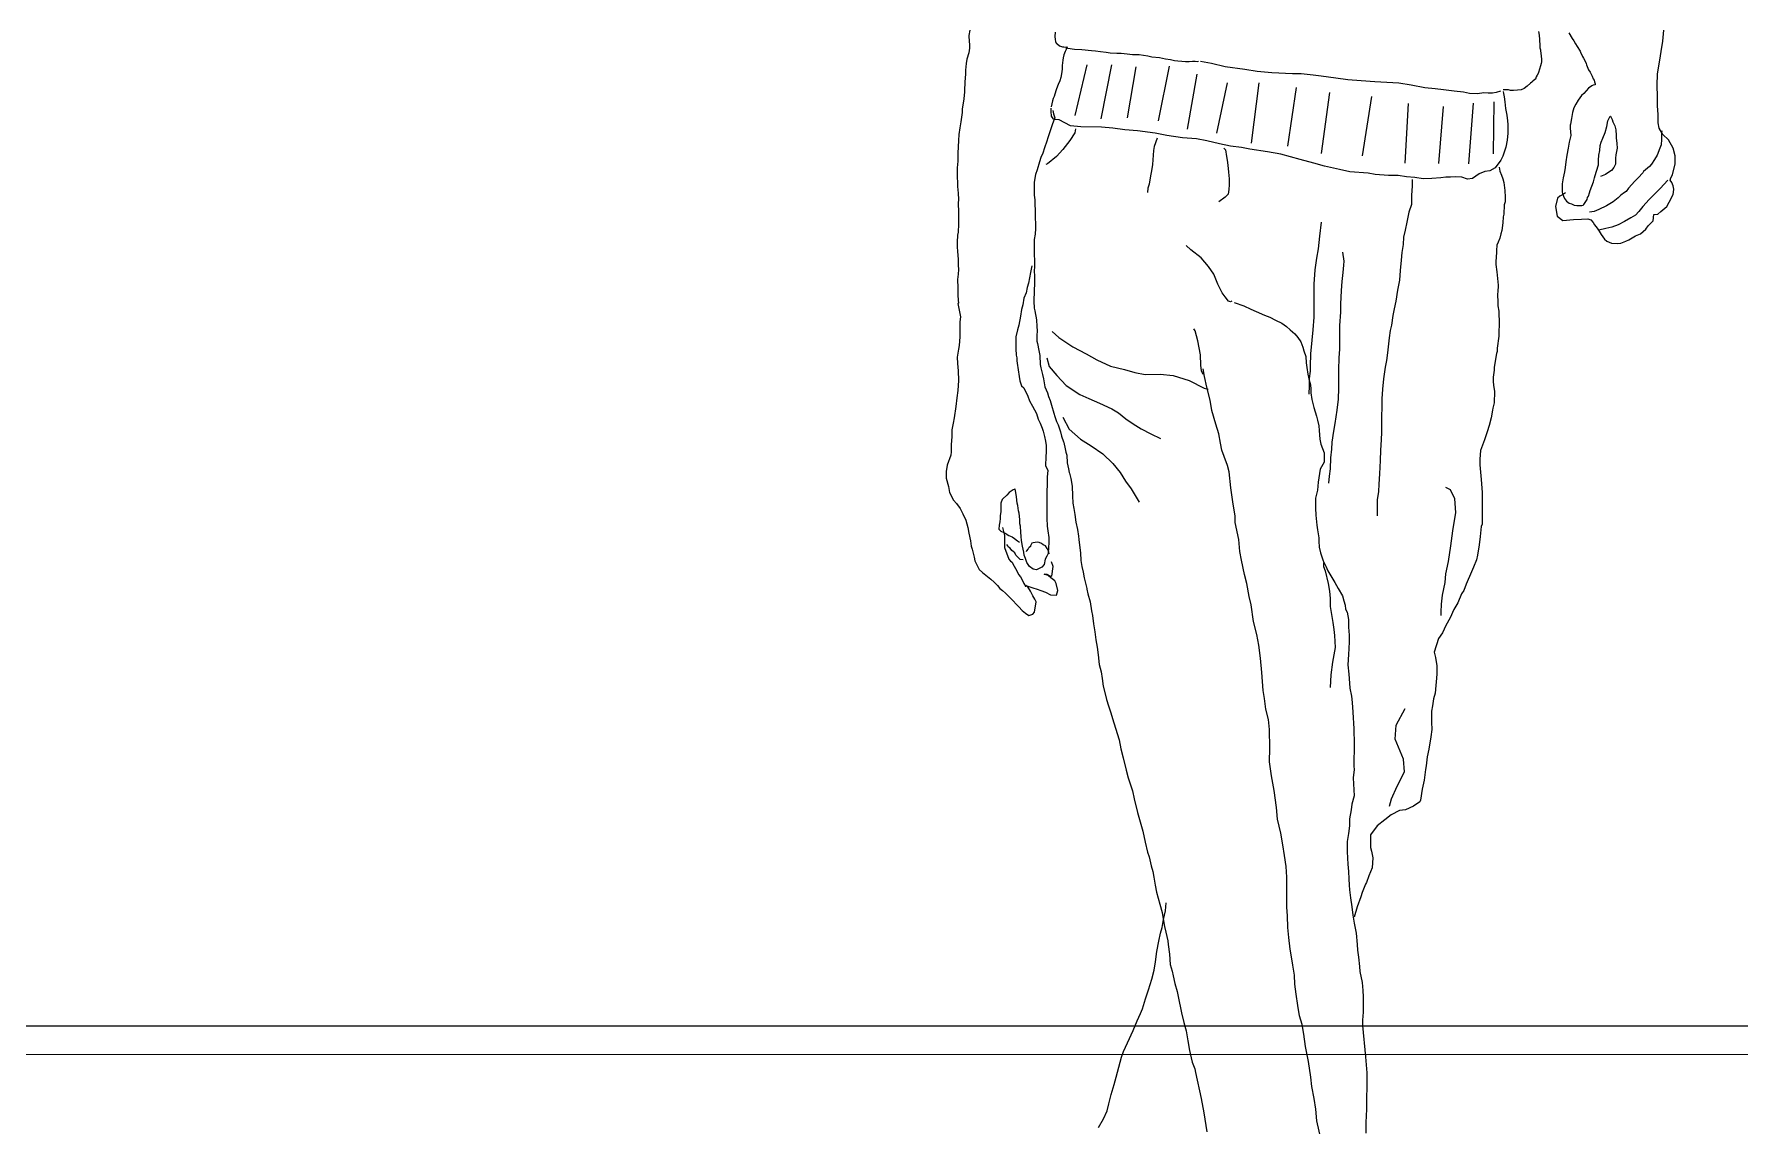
# Model space of a CAD drawing. Header units: centimetres. Extents: x 77721 to 213373, y -51694 to -17847.
# Drawn here: x 110660.9 to 110781.8, y -18860.1 to -18782.7 of the extents above; entities that cross this region are included whole.
import ezdxf

# ---------------------------------------------------------------- set-up
doc = ezdxf.new("R2010")
doc.units = ezdxf.units.CM
doc.header["$LTSCALE"] = 5
doc.header["$MEASUREMENT"] = 0
doc.layers.add('A-FURN', color=25, linetype='Continuous', lineweight=15, true_color=0xa46651)
doc.layers.add('KOTI', color=4, linetype='Continuous')

# ---------------------------------------------------------------- blocks, each defined once
blk = doc.blocks.new('PEOPLE11')
at = {"linetype": 'Continuous'}
for points in [[(0.09572, 0.60795), (0.09708, 0.60575), (0.09771, 0.60471), (0.09844, 0.60356), (0.09917, 0.60251), (0.10032, 0.60063), (0.10053, 0.60022), (0.10126, 0.59844), (0.10168, 0.59771), (0.1022, 0.59677), (0.10272, 0.59562), (0.10293, 0.59499), (0.10376, 0.59301), (0.10439, 0.59207), (0.10523, 0.5904), (0.10564, 0.58935), (0.10596, 0.58883), (0.10617, 0.5881), (0.10638, 0.58737), (0.10638, 0.58695), (0.10554, 0.58674), (0.10512, 0.58653), (0.10366, 0.58559), (0.10178, 0.5835), (0.10084, 0.58256), (0.09948, 0.58068), (0.09854, 0.57912), (0.09781, 0.57766), (0.09729, 0.57578), (0.09687, 0.57327), (0.09645, 0.57108), (0.09635, 0.57066), (0.09635, 0.5694), (0.09656, 0.56638), (0.09593, 0.56376), (0.09572, 0.56293), (0.09551, 0.56126), (0.09489, 0.55844), (0.09457, 0.55583), (0.09426, 0.55353), (0.09395, 0.55175), (0.09342, 0.54935), (0.09311, 0.54684), (0.09311, 0.54361), (0.09322, 0.54287), (0.09395, 0.54089), (0.09478, 0.53984), (0.09583, 0.53911), (0.09677, 0.5388), (0.09792, 0.53828), (0.09896, 0.53817), (0.0998, 0.53807), (0.10053, 0.53807), (0.10105, 0.53817), (0.10157, 0.53828), (0.10178, 0.53849), (0.10241, 0.53932), (0.10314, 0.54058), (0.10335, 0.54131), (0.10376, 0.54193), (0.10418, 0.54329), (0.10439, 0.54413), (0.10439, 0.54413), (0.10512, 0.5459), (0.10575, 0.54768), (0.10617, 0.54935), (0.10679, 0.55154), (0.1069, 0.55196), (0.10773, 0.55457), (0.10773, 0.55645), (0.10784, 0.55844), (0.10826, 0.56042), (0.10847, 0.56241), (0.10888, 0.56376), (0.10951, 0.56533), (0.11045, 0.56763), (0.11108, 0.57003), (0.1116, 0.57233), (0.11243, 0.57431), (0.11264, 0.57431), (0.11327, 0.57285), (0.11358, 0.57202), (0.11442, 0.57034), (0.11473, 0.56878), (0.11494, 0.56648), (0.11494, 0.56544), (0.11515, 0.56314), (0.11525, 0.56126), (0.11484, 0.55865), (0.11473, 0.55833), (0.11463, 0.5575), (0.11463, 0.55489), (0.1139, 0.55342), (0.11296, 0.55227), (0.1116, 0.55133), (0.11055, 0.55071), (0.10857, 0.54987)], [(0.09436, 0.54319), (0.09353, 0.54267), (0.09217, 0.54183), (0.09113, 0.5411), (0.09029, 0.53776), (0.09102, 0.53379), (0.09332, 0.53201), (0.0976, 0.53243), (0.10084, 0.53253), (0.10345, 0.53274), (0.1046, 0.53232), (0.10554, 0.53128), (0.10617, 0.53034), (0.10721, 0.52898), (0.10805, 0.52773), (0.10888, 0.52637), (0.11024, 0.52449), (0.11118, 0.52366), (0.11296, 0.52292), (0.11546, 0.52272), (0.11682, 0.52282), (0.11881, 0.52366), (0.12006, 0.52418), (0.12277, 0.52585), (0.12476, 0.52658), (0.12685, 0.52856), (0.12789, 0.52992), (0.12988, 0.53191), (0.13019, 0.53452), (0.13176, 0.53462), (0.13301, 0.53567), (0.13541, 0.53776), (0.13635, 0.53943), (0.13802, 0.54256), (0.13813, 0.5435), (0.13823, 0.54465), (0.13792, 0.54611), (0.1374, 0.54737), (0.13677, 0.54841), (0.13708, 0.54925), (0.13771, 0.5505), (0.13876, 0.55499), (0.13876, 0.55823), (0.13792, 0.56136), (0.13604, 0.5647), (0.13374, 0.5669), (0.13228, 0.5694), (0.13197, 0.5716), (0.13197, 0.57494), (0.13165, 0.57839), (0.13165, 0.58225), (0.13144, 0.58664), (0.13165, 0.59134), (0.13259, 0.59687), (0.13312, 0.60043), (0.13374, 0.6046), (0.13426, 0.60909)], [(0.0835, 0.60847), (0.08371, 0.60701), (0.08392, 0.60533), (0.08402, 0.60272), (0.08402, 0.6021), (0.08402, 0.60189), (0.08423, 0.60105), (0.08434, 0.60063), (0.08444, 0.5999), (0.08444, 0.59949), (0.08455, 0.59875), (0.08455, 0.59823), (0.08465, 0.59761), (0.08465, 0.59656), (0.08465, 0.59625), (0.08455, 0.59552), (0.08423, 0.59458), (0.0835, 0.59197), (0.0835, 0.59176), (0.08298, 0.59092), (0.08256, 0.59019), (0.08225, 0.58925), (0.08193, 0.58915), (0.0812, 0.58841), (0.08079, 0.588), (0.08026, 0.58758), (0.07891, 0.58643), (0.07765, 0.58549), (0.0764, 0.58486), (0.07504, 0.58476), (0.07337, 0.58465), (0.07212, 0.58465), (0.07128, 0.58486), (0.07013, 0.58497), (0.06919, 0.58497)], [(-0.14671, 0.60909), (-0.14712, 0.6069), (-0.14691, 0.60439), (-0.14681, 0.60345), (-0.14681, 0.60178), (-0.14702, 0.5999), (-0.14785, 0.59729), (-0.14817, 0.59552), (-0.14838, 0.59291), (-0.14848, 0.59134), (-0.14869, 0.588), (-0.14869, 0.58727), (-0.14879, 0.58549), (-0.1489, 0.58413), (-0.14911, 0.58131), (-0.14984, 0.57703), (-0.14984, 0.57578), (-0.15026, 0.57191), (-0.15067, 0.56951), (-0.15109, 0.5669), (-0.15109, 0.56679), (-0.1513, 0.56439), (-0.15141, 0.56188), (-0.15151, 0.55927), (-0.15151, 0.55812), (-0.15151, 0.55603), (-0.15182, 0.55332), (-0.15182, 0.55008), (-0.15161, 0.54684), (-0.15161, 0.5458), (-0.15141, 0.54308), (-0.1513, 0.54058), (-0.15141, 0.53911), (-0.1513, 0.53535), (-0.1512, 0.5342), (-0.1512, 0.53055), (-0.15141, 0.52731), (-0.15161, 0.52606), (-0.15182, 0.52324), (-0.15182, 0.52136), (-0.15182, 0.52136), (-0.15161, 0.51948), (-0.15141, 0.51634), (-0.15141, 0.51394), (-0.1513, 0.51217), (-0.15141, 0.51029), (-0.15161, 0.5082), (-0.15161, 0.50757), (-0.15151, 0.50527), (-0.15151, 0.50308), (-0.15151, 0.50183), (-0.15141, 0.49984), (-0.1513, 0.49859), (-0.15151, 0.49848), (-0.15047, 0.49305), (-0.15067, 0.49096), (-0.15078, 0.48814), (-0.15078, 0.4871), (-0.15078, 0.48501), (-0.15099, 0.48146), (-0.1513, 0.48), (-0.15182, 0.47676), (-0.15172, 0.47415), (-0.15141, 0.47122), (-0.1513, 0.46725), (-0.15151, 0.46318), (-0.15193, 0.46025), (-0.15235, 0.4567), (-0.15297, 0.45211), (-0.15339, 0.45002), (-0.15402, 0.4473), (-0.15402, 0.44448), (-0.15423, 0.44135), (-0.15423, 0.43842), (-0.15433, 0.43707), (-0.1559, 0.43299), (-0.15621, 0.43049), (-0.15621, 0.42777), (-0.15527, 0.42432), (-0.15496, 0.42192), (-0.15329, 0.41889), (-0.15203, 0.41743), (-0.15057, 0.41545), (-0.14953, 0.41325), (-0.14827, 0.41075), (-0.14744, 0.40782), (-0.14702, 0.40552), (-0.14639, 0.40239), (-0.14608, 0.4002), (-0.14577, 0.39905), (-0.14493, 0.3957), (-0.14462, 0.39435), (-0.14378, 0.39268), (-0.14294, 0.3908), (-0.14159, 0.38954), (-0.14023, 0.3885), (-0.13814, 0.38683), (-0.13678, 0.38568), (-0.13542, 0.38432), (-0.13448, 0.38307), (-0.13344, 0.38223), (-0.13229, 0.38119), (-0.13093, 0.37983), (-0.12916, 0.37816), (-0.1279, 0.3768), (-0.12686, 0.37565), (-0.1255, 0.37419), (-0.12414, 0.37314), (-0.12279, 0.3722), (-0.12122, 0.37273), (-0.12049, 0.37346), (-0.11986, 0.37763), (-0.12038, 0.37878), (-0.12122, 0.38014), (-0.12206, 0.38202), (-0.1232, 0.3838), (-0.12404, 0.38432), (-0.12112, 0.38338), (-0.11944, 0.38275), (-0.11788, 0.38223), (-0.116, 0.3816), (-0.11401, 0.38056), (-0.11161, 0.38035), (-0.11109, 0.38233), (-0.11171, 0.38516), (-0.11234, 0.3862), (-0.11391, 0.38735), (-0.11495, 0.38829), (-0.11662, 0.38892), (-0.11558, 0.38892), (-0.11433, 0.38818), (-0.11349, 0.38808), (-0.11297, 0.39194), (-0.11359, 0.39393)], [(-0.11214, 0.60826), (-0.11227, 0.60646), (-0.1122, 0.60532), (-0.11205, 0.60451), (-0.1117, 0.60382), (-0.11151, 0.60366), (-0.11041, 0.60278), (-0.10919, 0.60233), (-0.10868, 0.60231), (-0.10765, 0.60222), (-0.10724, 0.60229), (-0.10765, 0.60127), (-0.10806, 0.60046), (-0.10862, 0.59909), (-0.10887, 0.59791), (-0.109, 0.59695), (-0.10922, 0.59581), (-0.10925, 0.59473), (-0.10931, 0.59324), (-0.10941, 0.5923), (-0.10969, 0.59064), (-0.10985, 0.58987), (-0.11026, 0.58859), (-0.11088, 0.58701), (-0.11161, 0.58539), (-0.11192, 0.58452), (-0.11261, 0.58226), (-0.11289, 0.58143), (-0.11318, 0.58045), (-0.11352, 0.57927), (-0.11377, 0.5781)], [(-0.05411, 0.59637), (-0.05468, 0.59631), (-0.05543, 0.59635), (-0.0565, 0.59633), (-0.05788, 0.59631), (-0.05936, 0.59631), (-0.06086, 0.59641), (-0.06256, 0.59654), (-0.06379, 0.59672), (-0.06551, 0.5971), (-0.06746, 0.59739), (-0.06991, 0.59782), (-0.07302, 0.59818), (-0.07463, 0.59851), (-0.07808, 0.59905), (-0.07915, 0.59913), (-0.08078, 0.59915), (-0.08305, 0.59934), (-0.0854, 0.59959), (-0.08713, 0.59965), (-0.08986, 0.59982), (-0.09147, 0.6), (-0.09379, 0.60034), (-0.09577, 0.60058), (-0.09741, 0.60075), (-0.10136, 0.6011), (-0.10429, 0.60131), (-0.10702, 0.60168), (-0.10777, 0.60179)], [(-0.09938, 0.59504), (-0.1042, 0.57448)], [(-0.08939, 0.59501), (-0.09366, 0.57321)], [(-0.07943, 0.59421), (-0.08296, 0.57355)], [(-0.06607, 0.59449), (-0.0705, 0.57238)], [(0.06815, 0.58434), (0.06637, 0.58382), (0.06481, 0.58361), (0.06313, 0.58361), (0.06136, 0.58371), (0.05875, 0.5833), (0.05551, 0.5835), (0.05311, 0.58403), (0.04935, 0.58444), (0.04506, 0.58497), (0.04162, 0.58538), (0.03744, 0.5857), (0.0319, 0.58685), (0.02689, 0.58758), (0.02209, 0.58789), (0.01718, 0.58821), (0.01174, 0.58862), (0.00631, 0.58894), (0.0014, 0.58967), (-0.00455, 0.5905), (-0.00779, 0.59092), (-0.01259, 0.59134), (-0.01614, 0.59144), (-0.02439, 0.59186), (-0.03045, 0.59228), (-0.03536, 0.59311), (-0.0433, 0.59416), (-0.04884, 0.59552), (-0.05333, 0.59635)], [(-0.05475, 0.59123), (-0.05878, 0.56902)], [(-0.04256, 0.58779), (-0.04679, 0.56741)], [(-0.0297, 0.58776), (-0.03288, 0.56335)], [(0.06919, 0.58424), (0.0693, 0.5834), (0.06961, 0.58204), (0.06982, 0.58006), (0.07013, 0.57734), (0.07065, 0.57473), (0.07097, 0.57243), (0.07107, 0.57087), (0.07107, 0.56732), (0.07086, 0.5646), (0.07024, 0.56167), (0.06909, 0.55802), (0.06825, 0.55645), (0.06595, 0.55332), (0.06376, 0.55217), (0.06178, 0.55186), (0.05948, 0.55092), (0.05676, 0.54904), (0.05478, 0.54872), (0.05248, 0.54956), (0.05008, 0.54977), (0.04788, 0.54956), (0.046, 0.54956), (0.04392, 0.54935), (0.04026, 0.54904), (0.03681, 0.54893), (0.03337, 0.54945), (0.03002, 0.54966), (0.02668, 0.55019), (0.02271, 0.55029), (0.01739, 0.55071), (0.01456, 0.55113), (0.00715, 0.55175), (0.00287, 0.55269), (-0.00309, 0.55405), (-0.00747, 0.5552), (-0.01301, 0.55677), (-0.02084, 0.55885), (-0.02617, 0.55979), (-0.03338, 0.56094), (-0.03672, 0.56157), (-0.04121, 0.56209), (-0.0456, 0.56303), (-0.05072, 0.56429), (-0.05489, 0.56502), (-0.06064, 0.56554), (-0.06701, 0.56648), (-0.07161, 0.56732), (-0.07881, 0.56836), (-0.08393, 0.56878), (-0.08884, 0.5694), (-0.09333, 0.56982), (-0.10169, 0.56993), (-0.10597, 0.57034), (-0.11046, 0.57275), (-0.11265, 0.57285), (-0.11276, 0.57285), (-0.11297, 0.57337), (-0.11359, 0.57431), (-0.1138, 0.57609), (-0.1138, 0.57745)], [(-0.01454, 0.58592), (-0.01814, 0.56218)], [(-0.00117, 0.5839), (-0.00451, 0.5591)], [(0.01587, 0.58219), (0.01211, 0.55825)], [(0.06537, 0.5801), (0.06509, 0.559)], [(-0.11307, 0.57651), (-0.11276, 0.57515), (-0.11224, 0.57358), (-0.11255, 0.57285), (-0.11318, 0.57118), (-0.11412, 0.56826), (-0.11506, 0.56544), (-0.11558, 0.56408), (-0.11641, 0.56147), (-0.11715, 0.55927), (-0.11798, 0.5575), (-0.1185, 0.55583), (-0.11944, 0.55248), (-0.12007, 0.55071), (-0.12038, 0.54914), (-0.12059, 0.54747), (-0.1207, 0.54569), (-0.1207, 0.54496), (-0.12059, 0.54225), (-0.12038, 0.54037), (-0.12038, 0.53807), (-0.12028, 0.53661), (-0.12017, 0.53494), (-0.12017, 0.53295), (-0.12007, 0.53086), (-0.12007, 0.52877), (-0.12028, 0.52648), (-0.12059, 0.52439), (-0.12059, 0.52261), (-0.12059, 0.52073), (-0.12059, 0.51948), (-0.12059, 0.51801), (-0.12049, 0.51613), (-0.12049, 0.51352), (-0.12059, 0.51133), (-0.12059, 0.51081), (-0.12049, 0.51029), (-0.12049, 0.50663), (-0.12059, 0.5035), (-0.1208, 0.49932), (-0.1207, 0.4965), (-0.12038, 0.49545), (-0.11965, 0.4918), (-0.11955, 0.48919), (-0.11944, 0.48741), (-0.11955, 0.48543), (-0.11955, 0.48323), (-0.11923, 0.48229), (-0.11871, 0.47937), (-0.1184, 0.47738), (-0.11819, 0.47373), (-0.11798, 0.47237), (-0.11725, 0.46976), (-0.11683, 0.46788), (-0.11631, 0.46475), (-0.11527, 0.46224), (-0.11485, 0.46078), (-0.11422, 0.45911), (-0.11359, 0.45723), (-0.11265, 0.45409), (-0.11224, 0.45273), (-0.11161, 0.45064), (-0.11098, 0.44939), (-0.11004, 0.44647), (-0.10952, 0.44469), (-0.10879, 0.4425), (-0.10869, 0.44218), (-0.10806, 0.43968), (-0.10785, 0.43822), (-0.10743, 0.43707), (-0.10722, 0.43393), (-0.10681, 0.43153), (-0.10649, 0.43007), (-0.10628, 0.42976), (-0.10576, 0.42767), (-0.10524, 0.42453), (-0.10513, 0.42056), (-0.10493, 0.41764), (-0.10461, 0.41545), (-0.10419, 0.41304), (-0.10378, 0.40991), (-0.10315, 0.40699), (-0.10273, 0.40427), (-0.10263, 0.40291), (-0.10231, 0.40061), (-0.1019, 0.39748), (-0.10179, 0.39445), (-0.10137, 0.39194), (-0.10085, 0.38975), (-0.10043, 0.38745), (-0.09991, 0.38526), (-0.09939, 0.38307), (-0.09929, 0.38275), (-0.09897, 0.38087), (-0.09803, 0.37763), (-0.0974, 0.37408), (-0.09699, 0.3722), (-0.09657, 0.36876), (-0.09615, 0.36552), (-0.09573, 0.36228), (-0.09521, 0.35936), (-0.09469, 0.35622), (-0.09427, 0.35236), (-0.09354, 0.34933), (-0.09312, 0.34661), (-0.0927, 0.34358), (-0.09166, 0.33941), (-0.09135, 0.33815), (-0.09062, 0.33565), (-0.08957, 0.33272), (-0.08894, 0.33053), (-0.08769, 0.32656), (-0.08623, 0.32186), (-0.0855, 0.3182), (-0.08456, 0.31455), (-0.08341, 0.30953), (-0.08257, 0.3064), (-0.0809, 0.30118), (-0.08017, 0.29794), (-0.07881, 0.2924), (-0.07746, 0.2877), (-0.07672, 0.28488), (-0.07578, 0.28039), (-0.07484, 0.27642), (-0.07411, 0.27444), (-0.07328, 0.27089), (-0.07265, 0.26848), (-0.07223, 0.26629), (-0.07171, 0.26295), (-0.07119, 0.26013), (-0.06983, 0.25532), (-0.06889, 0.25188), (-0.06816, 0.2477), (-0.06785, 0.24634), (-0.06732, 0.24404), (-0.06659, 0.24049), (-0.06638, 0.23893), (-0.06586, 0.23506), (-0.06555, 0.23088), (-0.06482, 0.22817), (-0.0644, 0.22629), (-0.06367, 0.22326), (-0.06283, 0.21992), (-0.06231, 0.21793), (-0.06095, 0.21135), (-0.06001, 0.20749), (-0.05918, 0.20404), (-0.05845, 0.19997), (-0.05782, 0.1961), (-0.05667, 0.1914), (-0.05563, 0.18869), (-0.05531, 0.18722), (-0.05301, 0.17667), (-0.05197, 0.17082), (-0.05072, 0.1632)], [(0.03076, 0.57942), (0.02939, 0.55524)], [(0.04495, 0.57813), (0.04299, 0.55516)], [(0.0571, 0.57955), (0.05514, 0.55503)], [(-0.10388, 0.56909), (-0.10419, 0.56752), (-0.10618, 0.56439), (-0.1091, 0.56073), (-0.11161, 0.55791), (-0.11527, 0.55499), (-0.11589, 0.55468)], [(0.13343, 0.56826), (0.13332, 0.56752), (0.13332, 0.56638), (0.13332, 0.56481), (0.13312, 0.56272), (0.13259, 0.56126), (0.13155, 0.55844), (0.1304, 0.55677), (0.12915, 0.55478), (0.12841, 0.55384), (0.12601, 0.55186), (0.1257, 0.55133), (0.12382, 0.54925), (0.12319, 0.54862), (0.12246, 0.54799), (0.11985, 0.54517), (0.11891, 0.54371), (0.11828, 0.5434), (0.11682, 0.54225), (0.11567, 0.5412), (0.11369, 0.53953), (0.11097, 0.53796), (0.10794, 0.5365), (0.10596, 0.53567), (0.10418, 0.53546)], [(-0.07087, 0.56533), (-0.07202, 0.56199), (-0.07234, 0.56032), (-0.07275, 0.55468), (-0.07307, 0.5529), (-0.07369, 0.54935), (-0.07411, 0.54674), (-0.07463, 0.54517), (-0.07484, 0.5434)], [(-0.04393, 0.56136), (-0.0432, 0.56063), (-0.04278, 0.55791), (-0.04257, 0.55645), (-0.04226, 0.55447), (-0.04194, 0.55154), (-0.04173, 0.54893), (-0.04173, 0.54643), (-0.04184, 0.54455), (-0.04215, 0.54267), (-0.0433, 0.54141), (-0.04591, 0.53953)], [(0.06752, 0.55363), (0.06783, 0.55196), (0.06846, 0.55039), (0.06898, 0.54883), (0.0694, 0.54747), (0.06982, 0.54413), (0.06992, 0.54152), (0.06992, 0.53964), (0.06961, 0.53838), (0.06951, 0.53462), (0.06919, 0.53347), (0.06898, 0.53107), (0.06857, 0.52804), (0.06825, 0.52658), (0.06783, 0.52491), (0.06721, 0.52324), (0.06658, 0.52209), (0.06648, 0.5199), (0.06648, 0.51916), (0.06616, 0.5153), (0.06616, 0.51425), (0.06658, 0.51123), (0.06669, 0.50987), (0.06689, 0.50861), (0.0671, 0.5059), (0.0671, 0.50548), (0.067, 0.50339), (0.06689, 0.50214), (0.06689, 0.50172), (0.067, 0.49942), (0.067, 0.49942), (0.067, 0.49754), (0.06742, 0.49535), (0.06742, 0.49368), (0.06752, 0.49169), (0.06752, 0.49013), (0.06742, 0.48678), (0.06742, 0.48522), (0.06679, 0.48041), (0.06669, 0.47895), (0.06648, 0.47822), (0.06606, 0.47592), (0.06554, 0.47258), (0.06554, 0.47227), (0.06554, 0.47143), (0.06512, 0.46861), (0.06512, 0.46851), (0.06512, 0.46683), (0.06533, 0.46537), (0.06564, 0.46276), (0.06554, 0.45827), (0.06501, 0.45608), (0.06491, 0.45524), (0.06428, 0.45211), (0.06355, 0.44908), (0.06272, 0.44647), (0.06157, 0.44323), (0.06, 0.43895), (0.05969, 0.4354), (0.05979, 0.4331), (0.06021, 0.42725), (0.06063, 0.42192), (0.06073, 0.41921), (0.06073, 0.41471), (0.06063, 0.41294), (0.06063, 0.41179), (0.06063, 0.40907), (0.06031, 0.40813), (0.0599, 0.40416), (0.05948, 0.40082), (0.05885, 0.39664), (0.05833, 0.39466), (0.05718, 0.39174), (0.05634, 0.38986), (0.05426, 0.38484), (0.05321, 0.38223), (0.05227, 0.38087), (0.05081, 0.37732), (0.04924, 0.37461), (0.04768, 0.37126), (0.046, 0.36813), (0.04465, 0.3651), (0.04298, 0.3628), (0.0413, 0.35737), (0.04183, 0.35518), (0.04235, 0.35173), (0.04235, 0.34839), (0.04172, 0.34066), (0.04099, 0.33847), (0.04057, 0.33554), (0.04016, 0.33345), (0.04016, 0.33345), (0.04016, 0.33147), (0.04016, 0.32896), (0.04026, 0.32604), (0.03984, 0.32301), (0.03911, 0.31799), (0.03848, 0.31497), (0.03807, 0.31131), (0.03775, 0.30985), (0.03723, 0.30556), (0.03639, 0.3018), (0.03577, 0.29742), (0.03545, 0.29679), (0.03295, 0.29502), (0.02961, 0.29345), (0.0272, 0.29324), (0.02386, 0.29146), (0.02125, 0.28948), (0.01812, 0.28697), (0.01551, 0.28342), (0.01551, 0.28165), (0.01551, 0.2783), (0.01582, 0.27674), (0.01613, 0.27538), (0.01645, 0.27402), (0.01613, 0.27005), (0.01477, 0.26681), (0.01383, 0.2641), (0.01342, 0.26347), (0.01216, 0.26002), (0.01154, 0.25835), (0.01007, 0.25418), (0.00882, 0.2501)], [(0.03232, 0.54862), (0.03232, 0.5459), (0.03211, 0.54235), (0.03201, 0.54026), (0.03201, 0.53849), (0.03096, 0.53546), (0.03023, 0.53138), (0.0295, 0.52815), (0.02887, 0.52522), (0.02867, 0.5223), (0.02814, 0.51906), (0.02783, 0.51593), (0.02752, 0.51175), (0.0272, 0.50788), (0.02637, 0.50381), (0.02574, 0.49942), (0.02511, 0.49629), (0.02449, 0.49357), (0.02397, 0.48971), (0.02344, 0.48752), (0.02303, 0.48449), (0.0224, 0.47853), (0.02198, 0.4753), (0.02146, 0.47268), (0.02073, 0.46788), (0.02031, 0.4637), (0.0201, 0.45984), (0.01989, 0.44939), (0.01989, 0.44636), (0.01979, 0.44323), (0.01947, 0.43905), (0.01937, 0.43487), (0.01906, 0.42955), (0.01885, 0.42537), (0.01874, 0.42234), (0.01822, 0.419), (0.01812, 0.41722), (0.01812, 0.41482), (0.01812, 0.41252)], [(0.13583, 0.54831), (0.13562, 0.5482), (0.13291, 0.54507), (0.13249, 0.54465), (0.13082, 0.54308), (0.12821, 0.54058), (0.1257, 0.53776), (0.12413, 0.53567), (0.12267, 0.5342), (0.12079, 0.53306), (0.11828, 0.53159), (0.11567, 0.53034), (0.11317, 0.5293), (0.11076, 0.52877), (0.10784, 0.52815)], [(-0.00935, 0.46172), (-0.00925, 0.46506), (-0.00925, 0.46809), (-0.00883, 0.47101), (-0.00883, 0.4731), (-0.00862, 0.47801), (-0.0081, 0.48355), (-0.00779, 0.48783), (-0.00737, 0.49284), (-0.00726, 0.49671), (-0.00726, 0.50078), (-0.00737, 0.50632), (-0.00695, 0.51206), (-0.00622, 0.51676), (-0.00559, 0.52052), (-0.00507, 0.52564), (-0.00434, 0.53138)], [(-0.04069, 0.49932), (-0.04121, 0.49911), (-0.04194, 0.49932), (-0.0433, 0.50109), (-0.04455, 0.50277), (-0.04633, 0.50621), (-0.0479, 0.51029), (-0.05009, 0.51342), (-0.05301, 0.51687), (-0.05719, 0.5201), (-0.05918, 0.52198)], [(0.00412, 0.51927), (0.00475, 0.51561), (0.00454, 0.51394), (0.00433, 0.51102), (0.00391, 0.50736), (0.0036, 0.50371), (0.00339, 0.49817), (0.00328, 0.49493), (0.00297, 0.4895), (0.00287, 0.48605), (0.00287, 0.47989), (0.00266, 0.47644), (0.00255, 0.47164), (0.00255, 0.46673), (0.00255, 0.46422), (0.00234, 0.45973), (0.00182, 0.45524), (0.00109, 0.44991), (0.00057, 0.44678), (-0.00016, 0.44229), (-0.00027, 0.43947), (-0.00068, 0.43592), (-0.00089, 0.43153), (-0.00121, 0.4285), (-0.00152, 0.42568)], [(-0.12153, 0.51373), (-0.12216, 0.51102), (-0.123, 0.50673), (-0.12341, 0.50485), (-0.12383, 0.50277), (-0.12477, 0.50057), (-0.12529, 0.49786), (-0.12571, 0.49598), (-0.12613, 0.49336), (-0.12686, 0.48971), (-0.12738, 0.48772), (-0.12811, 0.48501), (-0.12811, 0.48376), (-0.12811, 0.48062), (-0.12811, 0.4801), (-0.1279, 0.47759), (-0.1277, 0.47644), (-0.12759, 0.47519), (-0.12749, 0.47425), (-0.12676, 0.46892), (-0.12644, 0.46715), (-0.12571, 0.46516), (-0.12477, 0.46433), (-0.1232, 0.46088), (-0.12258, 0.459), (-0.12132, 0.45691), (-0.11976, 0.45388), (-0.11903, 0.45159), (-0.11819, 0.45002), (-0.11735, 0.44803), (-0.11694, 0.44678), (-0.11652, 0.44459), (-0.116, 0.44271), (-0.11579, 0.44093), (-0.11579, 0.43822), (-0.11589, 0.43654), (-0.116, 0.43268), (-0.11506, 0.43101), (-0.11537, 0.42808), (-0.11537, 0.42485), (-0.11558, 0.42265), (-0.11558, 0.42015), (-0.11558, 0.41774), (-0.11558, 0.41586), (-0.11558, 0.41315), (-0.11558, 0.41158), (-0.11537, 0.40834), (-0.11506, 0.40646), (-0.11474, 0.40375), (-0.11464, 0.40155), (-0.11485, 0.39967), (-0.11495, 0.39727), (-0.11547, 0.39612), (-0.11621, 0.39497), (-0.11662, 0.39278), (-0.11756, 0.39174), (-0.11965, 0.39069), (-0.12101, 0.3909), (-0.12247, 0.39194), (-0.1231, 0.39278), (-0.12362, 0.39362), (-0.12414, 0.39518), (-0.12467, 0.39654), (-0.12488, 0.39779), (-0.1254, 0.4002), (-0.12571, 0.40249), (-0.12592, 0.40416), (-0.12602, 0.40594), (-0.12623, 0.40834), (-0.12644, 0.40928), (-0.12644, 0.41106), (-0.12676, 0.41357), (-0.12696, 0.41451), (-0.12717, 0.41555), (-0.12728, 0.4167), (-0.12749, 0.41764), (-0.1278, 0.42015), (-0.12801, 0.42192), (-0.12832, 0.42328), (-0.12832, 0.42328), (-0.12853, 0.42328), (-0.12916, 0.42307), (-0.12999, 0.42244), (-0.13072, 0.42192), (-0.13166, 0.42088), (-0.13334, 0.41941), (-0.13365, 0.4191), (-0.13407, 0.41764), (-0.13417, 0.41576), (-0.13417, 0.41419), (-0.13438, 0.41252), (-0.13438, 0.41148), (-0.13448, 0.41012), (-0.1348, 0.40876), (-0.1349, 0.40709), (-0.13417, 0.40625), (-0.13292, 0.40573), (-0.1324, 0.40542), (-0.13083, 0.40458), (-0.12958, 0.40396), (-0.12864, 0.40333), (-0.12738, 0.40239), (-0.12655, 0.40187)], [(-0.03975, 0.4989), (-0.03578, 0.49754), (-0.03296, 0.49608), (-0.03077, 0.49524), (-0.02742, 0.49378), (-0.02523, 0.49284), (-0.02293, 0.49169), (-0.02043, 0.49044), (-0.01855, 0.48919), (-0.01698, 0.48772), (-0.0151, 0.48616), (-0.01395, 0.4847), (-0.0127, 0.48292), (-0.01186, 0.48083), (-0.01144, 0.47926), (-0.01071, 0.47697), (-0.0105, 0.47446), (-0.01029, 0.47258), (-0.00988, 0.46986), (-0.00946, 0.46798), (-0.00883, 0.46548), (-0.00873, 0.46381), (-0.00862, 0.46234), (-0.00831, 0.45952), (-0.00747, 0.45629), (-0.00632, 0.45284), (-0.00591, 0.45117), (-0.00538, 0.44887), (-0.00528, 0.44709), (-0.00497, 0.44354), (-0.00465, 0.44145), (-0.0033, 0.43801), (-0.0033, 0.43425), (-0.00486, 0.43143), (-0.0057, 0.4261), (-0.00601, 0.42286), (-0.00674, 0.41962), (-0.00674, 0.41555), (-0.00664, 0.41283), (-0.00622, 0.40866), (-0.00591, 0.40678), (-0.00538, 0.40364), (-0.00538, 0.40228), (-0.00528, 0.39978), (-0.00476, 0.39748), (-0.00371, 0.39435), (-0.00256, 0.39215), (-0.00173, 0.39017), (0.00026, 0.38693), (0.00109, 0.38547), (0.00245, 0.38307), (0.00412, 0.38014), (0.00475, 0.37805), (0.00527, 0.37628), (0.00537, 0.37471), (0.0061, 0.37346), (0.00652, 0.37053), (0.00663, 0.3674), (0.00684, 0.36416), (0.00684, 0.36155), (0.00673, 0.35883), (0.00663, 0.35633), (0.00631, 0.35215), (0.00673, 0.34839), (0.00694, 0.34473), (0.00715, 0.34275), (0.00778, 0.33951), (0.00809, 0.337), (0.0083, 0.33303), (0.00872, 0.32635), (0.00882, 0.32008), (0.00892, 0.31726), (0.00872, 0.31423), (0.00872, 0.3112), (0.00882, 0.30985), (0.0084, 0.3065), (0.00892, 0.29919), (0.00788, 0.29585), (0.00767, 0.29355), (0.00694, 0.2899), (0.00694, 0.28708), (0.00663, 0.28394), (0.0061, 0.28071), (0.006, 0.27872), (0.006, 0.27663), (0.00621, 0.27392), (0.00631, 0.27151), (0.00652, 0.26848), (0.00673, 0.26556), (0.00684, 0.26295), (0.00704, 0.26117), (0.00736, 0.25783), (0.00788, 0.25418), (0.0083, 0.25083), (0.00882, 0.2476), (0.00966, 0.24352), (0.01007, 0.23903), (0.01028, 0.23673), (0.0106, 0.23391), (0.01101, 0.23015), (0.01122, 0.22806), (0.01206, 0.22357), (0.01237, 0.22033), (0.01248, 0.21783), (0.01248, 0.21166), (0.01227, 0.20832), (0.01227, 0.20623), (0.01342, 0.19349), (0.01394, 0.18701), (0.01394, 0.18158), (0.01383, 0.17667), (0.01383, 0.17239), (0.01362, 0.16696), (0.01362, 0.16257)], [(-0.11339, 0.4871), (-0.11067, 0.4847), (-0.10493, 0.48094), (-0.0996, 0.47812), (-0.09532, 0.47561), (-0.08978, 0.4731), (-0.08404, 0.47174), (-0.07996, 0.47049), (-0.07578, 0.46976), (-0.06962, 0.46986), (-0.0644, 0.46934), (-0.05792, 0.46725), (-0.05186, 0.46422), (-0.05019, 0.4637)], [(-0.05218, 0.46976), (-0.05291, 0.47112), (-0.05322, 0.47352), (-0.05333, 0.4777), (-0.05437, 0.48334), (-0.05542, 0.48741), (-0.05604, 0.48814)], [(-0.11558, 0.47644), (-0.11453, 0.47289), (-0.11151, 0.46924), (-0.10775, 0.46527), (-0.10211, 0.46161), (-0.09855, 0.46005), (-0.09417, 0.45806), (-0.08926, 0.45576), (-0.08654, 0.4542), (-0.08351, 0.45179), (-0.08059, 0.4497), (-0.07735, 0.44772), (-0.07349, 0.44574), (-0.06952, 0.44375)], [(-0.00465, 0.16048), (-0.00622, 0.16769), (-0.00664, 0.17229), (-0.00726, 0.17667), (-0.00831, 0.18158), (-0.00873, 0.18534), (-0.00967, 0.19161), (-0.01082, 0.19777), (-0.01144, 0.20268), (-0.01217, 0.20665), (-0.01322, 0.2101), (-0.01395, 0.21428), (-0.01458, 0.21887), (-0.0152, 0.22294), (-0.01531, 0.2266), (-0.01593, 0.23067), (-0.01635, 0.23318), (-0.01708, 0.23705), (-0.01761, 0.24185), (-0.01792, 0.24582), (-0.01813, 0.25062), (-0.01834, 0.25407), (-0.01844, 0.25825), (-0.01834, 0.26243), (-0.01834, 0.26274), (-0.01834, 0.26629), (-0.01865, 0.27057), (-0.01928, 0.27507), (-0.02001, 0.27935), (-0.02084, 0.28405), (-0.0222, 0.28969), (-0.02262, 0.29439), (-0.02345, 0.30128), (-0.0246, 0.30724), (-0.02544, 0.31298), (-0.02523, 0.31841), (-0.02533, 0.32604), (-0.02575, 0.33001), (-0.0269, 0.33429), (-0.02742, 0.33857), (-0.02795, 0.34181), (-0.02847, 0.34902), (-0.02909, 0.35486), (-0.02972, 0.36009), (-0.03056, 0.36447), (-0.03192, 0.3697), (-0.03275, 0.37649), (-0.03359, 0.37983), (-0.03463, 0.38516), (-0.03557, 0.38871), (-0.03672, 0.39456), (-0.03735, 0.398), (-0.03787, 0.40291), (-0.03923, 0.40981), (-0.03933, 0.41252), (-0.04006, 0.41722), (-0.04111, 0.4238), (-0.04173, 0.43028), (-0.04236, 0.43289), (-0.04372, 0.43654), (-0.04466, 0.43905), (-0.04518, 0.44187), (-0.04591, 0.44574), (-0.04716, 0.4496), (-0.04873, 0.45514), (-0.04946, 0.45931), (-0.05072, 0.46454), (-0.05176, 0.46892), (-0.05218, 0.47195)], [(-0.109, 0.45242), (-0.10649, 0.44751), (-0.1019, 0.44354), (-0.09761, 0.44083), (-0.09281, 0.43759), (-0.08884, 0.43372), (-0.08581, 0.43007), (-0.08362, 0.42652), (-0.08142, 0.42338), (-0.07808, 0.41806)], [(0.04402, 0.3721), (0.04402, 0.37346), (0.04423, 0.3768), (0.04465, 0.38035), (0.04569, 0.38547), (0.046, 0.38902), (0.04705, 0.39403), (0.04799, 0.4003), (0.04882, 0.40636), (0.05008, 0.41388), (0.04966, 0.41941), (0.04788, 0.42307), (0.046, 0.42391)], [(-0.13344, 0.40782), (-0.13271, 0.40458), (-0.1326, 0.4026), (-0.1326, 0.40124), (-0.13271, 0.39967), (-0.13093, 0.39497), (-0.1302, 0.39414), (-0.12958, 0.39372), (-0.12926, 0.39309), (-0.1277, 0.39017), (-0.12696, 0.38881), (-0.12623, 0.38777), (-0.1254, 0.3863), (-0.12488, 0.38516), (-0.12414, 0.38401), (-0.12414, 0.3838), (-0.12414, 0.3838)], [(-0.12508, 0.39466), (-0.12634, 0.39487), (-0.12696, 0.3955), (-0.12801, 0.39664), (-0.12843, 0.39758), (-0.12916, 0.398), (-0.12968, 0.39842), (-0.13041, 0.39936), (-0.13104, 0.39988), (-0.13135, 0.4004), (-0.13177, 0.40093)], [(-0.11453, 0.39706), (-0.11474, 0.3979), (-0.11537, 0.39926), (-0.1161, 0.4004), (-0.11694, 0.40082), (-0.11767, 0.40124), (-0.11861, 0.40166), (-0.11934, 0.40187), (-0.12017, 0.40166), (-0.12101, 0.40155), (-0.12153, 0.40145), (-0.12185, 0.40093), (-0.12206, 0.4004), (-0.12206, 0.40009), (-0.12268, 0.39967), (-0.12289, 0.39946), (-0.1231, 0.39915), (-0.1232, 0.39894), (-0.12373, 0.39832), (-0.12383, 0.3979)], [(-0.0035, 0.39362), (-0.0035, 0.39194), (-0.00288, 0.39027), (-0.00162, 0.38516), (-0.0011, 0.38202), (-0.00089, 0.37899), (-0.00079, 0.37575), (-0.00037, 0.37252), (0.00026, 0.36938), (0.00067, 0.36646), (0.00088, 0.36406), (0.0012, 0.35925), (0.00015, 0.3533), (-0.00058, 0.34818), (-0.00089, 0.34306)], [(0.02323, 0.29502), (0.02397, 0.29794), (0.02626, 0.30306), (0.02929, 0.30891), (0.02887, 0.31402), (0.02553, 0.32207), (0.02585, 0.32771), (0.0295, 0.3345)], [(-0.09458, 0.16487), (-0.0926, 0.16842), (-0.09114, 0.17166), (-0.09041, 0.17448), (-0.08947, 0.17834), (-0.08832, 0.18231), (-0.08748, 0.18524), (-0.08644, 0.18931), (-0.08529, 0.19339), (-0.08445, 0.19568), (-0.08289, 0.19923), (-0.08059, 0.20425), (-0.07902, 0.20811), (-0.07766, 0.21104), (-0.07683, 0.21302), (-0.07558, 0.21699), (-0.07432, 0.22065), (-0.07307, 0.22493), (-0.07213, 0.22859), (-0.0715, 0.23193), (-0.07098, 0.23611), (-0.07014, 0.24028), (-0.06952, 0.24352), (-0.06889, 0.24592), (-0.06826, 0.24906), (-0.06743, 0.25261), (-0.06722, 0.25585)]]:
    blk.add_lwpolyline(points, dxfattribs=at)
blk.add_lwpolyline([(-0.1513, 0.48), (-0.1513, 0.48)], close=True, dxfattribs=at)

msp = doc.modelspace()

# ---------------------------------------------------------------- linework, layer by layer
at = {"layer": 'KOTI', "color": 2, "linetype": 'Continuous', "true_color": 0xf1eb1f}
msp.add_line((110566.11, -18855.01), (110973.02, -18855.06), dxfattribs=at)
msp.add_lwpolyline([(110566.11, -18853.01), (110973.02, -18853.01)], dxfattribs=at)

# ---------------------------------------------------------------- block references
at = {"layer": 'A-FURN', "xscale": 175.0993450000053, "yscale": 175.0993450000053, "zscale": 175.0993450000053}
msp.add_blockref('PEOPLE11', (110752.88, -18889.09), dxfattribs=at)

doc.saveas('drawing.dxf')
